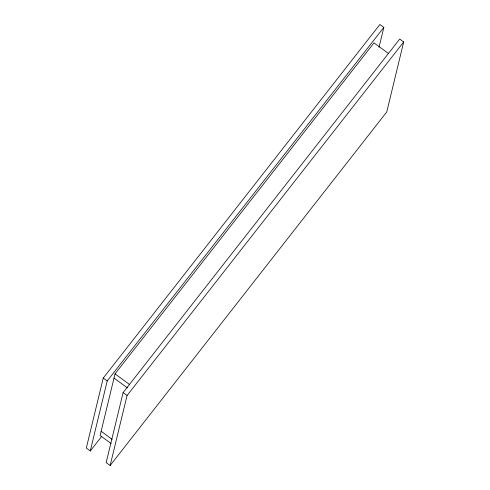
<?xml version="1.0" encoding="UTF-8"?>
<svg xmlns="http://www.w3.org/2000/svg" width="490" height="490" viewBox="0 0 490 490"><rect width="100%" height="100%" fill="white"/><g stroke="black" fill="none" stroke-linecap="round" stroke-linejoin="round"><path stroke-width="0.73" d="M379.021 47.303L383.835 27.403L379.86 24.5L103.243 378.06L86.307 448.062L90.276 450.971L101.589 436.517M90.276 450.971L107.212 380.969L383.835 27.403M388.656 53.618L373.986 42.887L115.028 373.882L100.125 435.488L111.12 443.536M123.1 392.594L106.165 462.597L110.14 465.5L386.757 111.941L403.693 41.938L399.724 39.029L123.1 392.594L127.075 395.497L110.14 465.5M127.075 395.497L403.693 41.938M115.028 373.882L129.691 384.613M114.011 378.084L127.455 387.921M103.243 378.06L107.212 380.969M101.142 431.286L112.137 439.334"/></g></svg>
